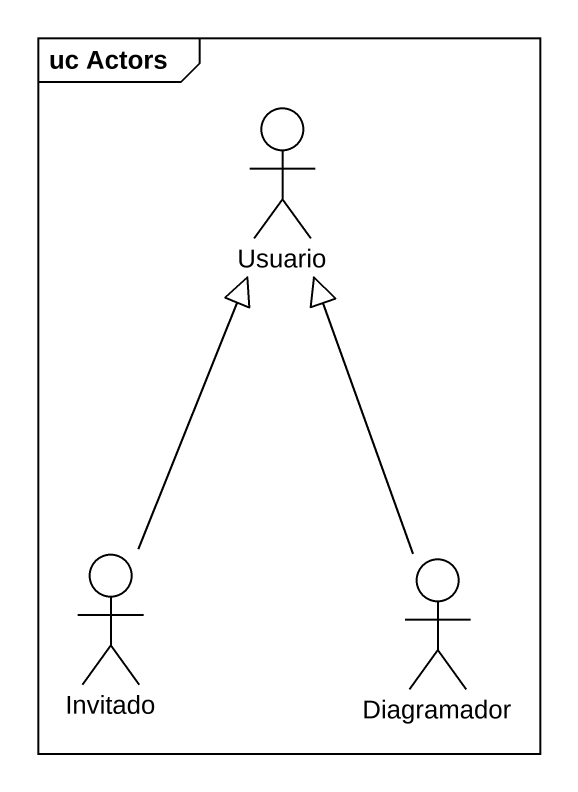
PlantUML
@startuml
mainframe uc Actors
actor Usuario
actor Invitado
actor Diagramador
Invitado -up-|> Usuario
Diagramador -up-|> Usuario
@enduml
